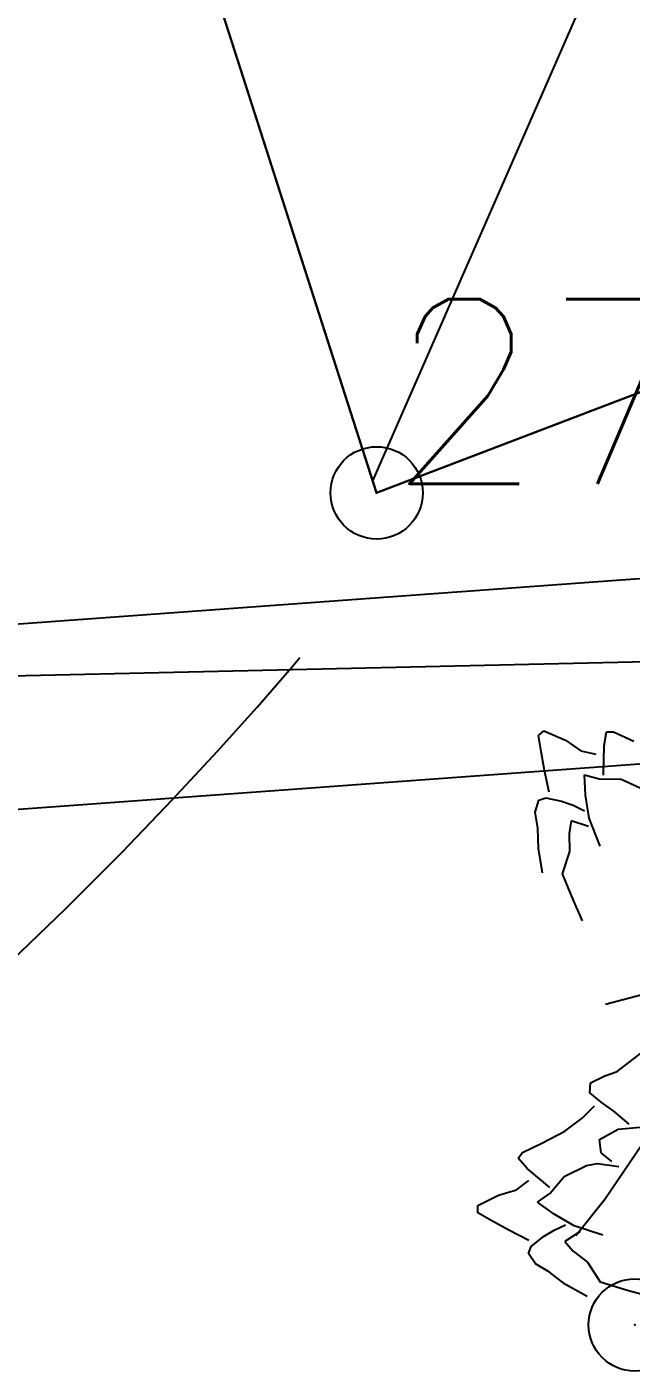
# Model space of a CAD drawing. Header units: millimetres. Extents: x 524954 to 526204, y 9523489 to 9524010.
# Drawn here: x 525683.09 to 525686.36, y 9523617.51 to 9523624.79 of the extents above; entities that cross this region are included whole.
import ezdxf

# ---------------------------------------------------------------- set-up
doc = ezdxf.new("R2010")
doc.units = ezdxf.units.MM
doc.header["$PDMODE"] = 32
doc.header["$PDSIZE"] = 0.5
doc.linetypes.add('ACAD_ISO12W100', pattern=[21, 12, -3, 0, -3, 0, -3])
for name, color, linetype in [('Arbre', 34, 'ACAD_ISO12W100'), ('Bati', 6, 'Continuous'), ('Bati_H', 1, 'Continuous'), ('Cloture', 7, 'Continuous'), ('CN_01_00', 3, 'Continuous'), ('PLUME_1', 7, 'Continuous'), ('PLUME_3', 4, 'Continuous'), ('TopoAlt', 3, 'Continuous'), ('TOPOJIS', 7, 'Continuous')]:
    doc.layers.add(name, color=color, linetype=linetype)
doc.styles.add('Simplex 1.0', font='Simplex.shx', dxfattribs={"width": 0.99, "height": 1})

# ---------------------------------------------------------------- blocks, each defined once
blk = doc.blocks.new('TCPOINT M')
at = {"color": 0}
blk.add_point((0, 0), dxfattribs=at)
at = {"layer": 'TopoAlt', "style": 'Simplex 1.0', "width": 0.99}
blk.add_attdef('ALT', (0.15, 0.15), '', height=1, dxfattribs=at)
blk = doc.blocks.new('v088')
at = {"color": 3, "linetype": 'Continuous'}
for p, q in [((-3.5682, 6.3771), (-3.539, 6.4025)), ((-3.5548, 6.2904), (-3.5682, 6.3771)), ((-3.539, 6.4025), (-3.4232, 6.3514)), ((-3.4232, 6.3514), (-3.3399, 6.2939)), ((-3.2129, 6.3221), (-3.2014, 6.3959)), ((-3.2014, 6.3959), (-3.1633, 6.397)), ((-3.1633, 6.397), (-3.053, 6.3458)), ((-3.5355, 6.1876), (-3.5548, 6.2904)), ((-3.3399, 6.2939), (-3.2577, 6.2746)), ((-3.2164, 6.1615), (-3.2129, 6.3221)), ((-3.5103, 6.0686), (-3.5355, 6.1876)), ((-3.3198, 6.1639), (-3.2403, 6.1417)), ((-3.3139, 6.0525), (-3.3198, 6.1639)), ((-3.2403, 6.1417), (-3.1205, 6.1398)), ((-3.1205, 6.1398), (-2.9991, 6.0834)), ((-3.294, 5.9279), (-3.3139, 6.0525)), ((-3.5861, 5.9603), (-3.5662, 6.0262)), ((-3.5662, 6.0262), (-3.5284, 6.0381)), ((-3.5284, 6.0381), (-3.4436, 6.0215)), ((-3.4436, 6.0215), (-3.3804, 5.9989)), ((-3.3804, 5.9989), (-3.3196, 5.968)), ((-3.5727, 5.8736), (-3.5861, 5.9603)), ((-3.3915, 5.9142), (-3.4031, 5.8459)), ((-3.2981, 5.8843), (-3.3915, 5.9142)), ((-3.2352, 5.7773), (-3.294, 5.9279)), ((-3.5695, 5.7648), (-3.5727, 5.8736)), ((-3.4031, 5.8459), (-3.4003, 5.748)), ((-3.5466, 5.6322), (-3.5695, 5.7648)), ((-3.4003, 5.748), (-3.4403, 5.6271)), ((-3.4403, 5.6271), (-3.3789, 5.4792)), ((-3.3789, 5.4792), (-3.3323, 5.3717)), ((-3.1435, 4.5571), (-3.0095, 4.66)), ((-3.2867, 4.4956), (-3.2101, 4.5328)), ((-3.2101, 4.5328), (-3.1435, 4.5571)), ((-3.2911, 4.4407), (-3.2867, 4.4956)), ((-3.3314, 4.3035), (-3.2664, 4.3702)), ((-3.2303, 4.3905), (-3.2911, 4.4407)), ((-3.1617, 4.3413), (-3.2303, 4.3905)), ((-3.4268, 4.2328), (-3.3314, 4.3035)), ((-3.0788, 4.2707), (-3.1617, 4.3413)), ((-3.5467, 4.1705), (-3.4268, 4.2328)), ((-3.2386, 4.1877), (-3.1373, 4.2436)), ((-3.1373, 4.2436), (-3.0186, 4.2553)), ((-3.6561, 4.1174), (-3.5467, 4.1705)), ((-3.2291, 4.1152), (-3.2386, 4.1877)), ((-3.6793, 4.0872), (-3.6561, 4.1174)), ((-3.6294, 4.0317), (-3.6793, 4.0872)), ((-3.1725, 4.0683), (-3.2291, 4.1152)), ((-3.5071, 3.9275), (-3.6294, 4.0317)), ((-3.4297, 3.988), (-3.3093, 4.0465)), ((-3.3093, 4.0465), (-3.2488, 4.0583)), ((-3.2488, 4.0583), (-3.1342, 4.0423)), ((-3.6878, 3.9154), (-3.6208, 3.9668)), ((-3.5069, 3.8964), (-3.4297, 3.988)), ((-3.8977, 3.8297), (-3.785, 3.8871)), ((-3.785, 3.8871), (-3.6878, 3.9154)), ((-3.5743, 3.8488), (-3.5069, 3.8964)), ((-3.8965, 3.791), (-3.8977, 3.8297)), ((-3.8209, 3.7466), (-3.8965, 3.791)), ((-3.4842, 3.783), (-3.5743, 3.8488)), ((-3.729, 3.6966), (-3.8209, 3.7466)), ((-3.4847, 3.6976), (-3.4223, 3.7252)), ((-3.3751, 3.7197), (-3.4842, 3.783)), ((-3.2212, 3.6701), (-3.3751, 3.7197)), ((-3.6208, 3.641), (-3.729, 3.6966)), ((-3.6087, 3.6076), (-3.5422, 3.6629)), ((-3.5422, 3.6629), (-3.4847, 3.6976)), ((-3.3439, 3.6889), (-3.4261, 3.6355)), ((-3.6232, 3.5708), (-3.6087, 3.6076)), ((-3.5847, 3.5138), (-3.6232, 3.5708)), ((-3.4261, 3.6355), (-3.3805, 3.5833)), ((-3.3805, 3.5833), (-3.3028, 3.5236)), ((-3.5091, 3.4694), (-3.5847, 3.5138)), ((-3.3028, 3.5236), (-3.2344, 3.4162)), ((-3.4228, 3.4031), (-3.5091, 3.4694)), ((-3.3055, 3.337), (-3.4228, 3.4031)), ((-3.2344, 3.4162), (-3.081, 3.3703)), ((-3.081, 3.3703), (-2.9682, 3.3386))]:
    blk.add_line(p, q, dxfattribs=at)
at = {"linetype": 'Continuous'}
for p, q in [((-2.9464, 4.9876), (-3.2062, 4.92)), ((-2.9315, 4.2727), (-3.209, 3.8627)), ((-3.209, 3.8627), (-3.3666, 3.6666))]:
    blk.add_line(p, q, dxfattribs=at)

msp = doc.modelspace()

# ---------------------------------------------------------------- hatches: boundary and pattern name
at = {"layer": 'Bati_H'}
h = msp.add_hatch(dxfattribs=at)
h.set_pattern_fill('_U', color=256, scale=2, angle=66.35606, style=0, pattern_type=0)
h.set_pattern_definition([(66.356060545, (0, 0), (-1.8321108744, 0.80210332498), [])])
h.paths.add_polyline_path([(525698.434, 9523617.5299), (525712.0651, 9523622.8598), (525723.8174, 9523627.9351), (525721.9547, 9523632.56), (525715.0585, 9523629.985), (525712.202, 9523636.2914), (525683.9843, 9523625.3917), (525684.9855, 9523622.2675), (525694.6861, 9523625.975), (525696.7428, 9523621.8801), (525696.7343, 9523621.8768)])

# ---------------------------------------------------------------- linework, layer by layer
at = {"layer": 'Bati', "flags": 128}
msp.add_lwpolyline([(525698.434, 9523617.5299), (525712.0651, 9523622.8598), (525723.8174, 9523627.9351), (525721.9547, 9523632.56), (525715.0585, 9523629.985), (525712.202, 9523636.2914), (525683.9843, 9523625.3917), (525684.9855, 9523622.2675), (525694.6861, 9523625.975), (525696.7428, 9523621.8801), (525696.7343, 9523621.8768)], close=True, dxfattribs=at)
at = {"layer": 'Cloture'}
for p, q in [((525694.6861, 9523625.975), (525684.9855, 9523622.2675)), ((525684.9855, 9523622.2675), (525683.984, 9523625.3926))]:
    msp.add_line(p, q, dxfattribs=at)
at = {"layer": 'CN_01_00', "elevation": 273, "flags": 128}
msp.add_lwpolyline([(525682.9632, 9523619.6873), (525683.3019, 9523620.0147), (525683.6076, 9523620.3214), (525683.8815, 9523620.6064), (525684.1247, 9523620.8687), (525684.3386, 9523621.1073), (525684.5243, 9523621.3212), (525684.5703, 9523621.3756)], dxfattribs=at)
at = {"layer": 'PLUME_1'}
msp.add_lwpolyline([(525458.4726, 9523640.2581), (525480.3887, 9523635.3405), (525499.5931, 9523633.233), (525627.7485, 9523622.0329), (525657.4251, 9523620.6897), (525687.4547, 9523621.3777), (525717.3751, 9523623.5616), (525747.1135, 9523628.239), (525776.244, 9523634.3759), (525805.1925, 9523643.0063), (525833.5332, 9523653.0962), (525860.7309, 9523665.108), (525887.2843, 9523679.0782), (525913.1935, 9523695.0066), (525937.4975, 9523712.3218), (525960.6949, 9523731.0603), (525982.7493, 9523751.7207), (526003.235, 9523773.2692), (526022.079, 9523796.7032), (526039.8529, 9523821.0618), (526045.291, 9523828.9786), (526068.1754, 9523865.7422)], dxfattribs=at)
at = {"layer": 'PLUME_3'}
for points in [[(525716.84, 9523624.0239), (525707.3652, 9523623.3323), (525697.4281, 9523622.1057), (525697.4281, 9523622.1057), (525687.4183, 9523621.8763), (525677.4448, 9523621.1483), (525667.4349, 9523620.919), (525667.3985, 9523621.4177), (525657.3887, 9523621.1884), (525647.3424, 9523621.4577), (525637.2597, 9523622.2258), (525637.2597, 9523622.2258), (525627.7121, 9523622.5315), (525627.1771, 9523622.9938), (525617.5931, 9523623.7982), (525607.5104, 9523624.5663), (525597.4277, 9523625.3343), (525587.3451, 9523626.1023), (525577.7611, 9523626.9068), (525567.6784, 9523627.6748)], [(525567.2525, 9523626.641), (525577.3352, 9523625.873), (525587.4179, 9523625.105), (525597.5005, 9523624.3369), (525607.0845, 9523623.5325), (525617.1672, 9523622.7645), (525627.2499, 9523621.9965), (525627.7849, 9523621.5342), (525637.3325, 9523621.2284), (525647.4152, 9523620.4604), (525657.4615, 9523620.191), (525657.4615, 9523620.191), (525667.4713, 9523620.4204), (525677.5176, 9523620.151), (525687.4911, 9523620.879), (525687.4911, 9523620.879), (525697.5009, 9523621.1083), (525707.438, 9523622.335), (525717.4115, 9523623.063)]]:
    msp.add_lwpolyline(points, dxfattribs=at)

# ---------------------------------------------------------------- block references
at = {"layer": 'Arbre'}
msp.add_blockref('v088', (525689.43, 9523614.577), dxfattribs=at)
at = {"layer": 'TOPOJIS'}
ref = msp.add_blockref('TCPOINT M', (525684.9855, 9523622.2675, 273.02), dxfattribs=at)
ref.add_attrib('ALT', '273.02', (525685.0355, 9523622.3175, 273.02), dxfattribs={"layer": 'TopoAlt', "height": 1, "style": 'Simplex 1.0', "width": 0.99})
ref = msp.add_blockref('TCPOINT M', (525686.3825, 9523617.7604, 272.72), dxfattribs=at)
ref.add_attrib('ALT', '272.72', (525686.4325, 9523617.8104, 272.72), dxfattribs={"layer": 'TopoAlt', "height": 1, "style": 'Simplex 1.0', "width": 0.99})

doc.saveas('drawing.dxf')
